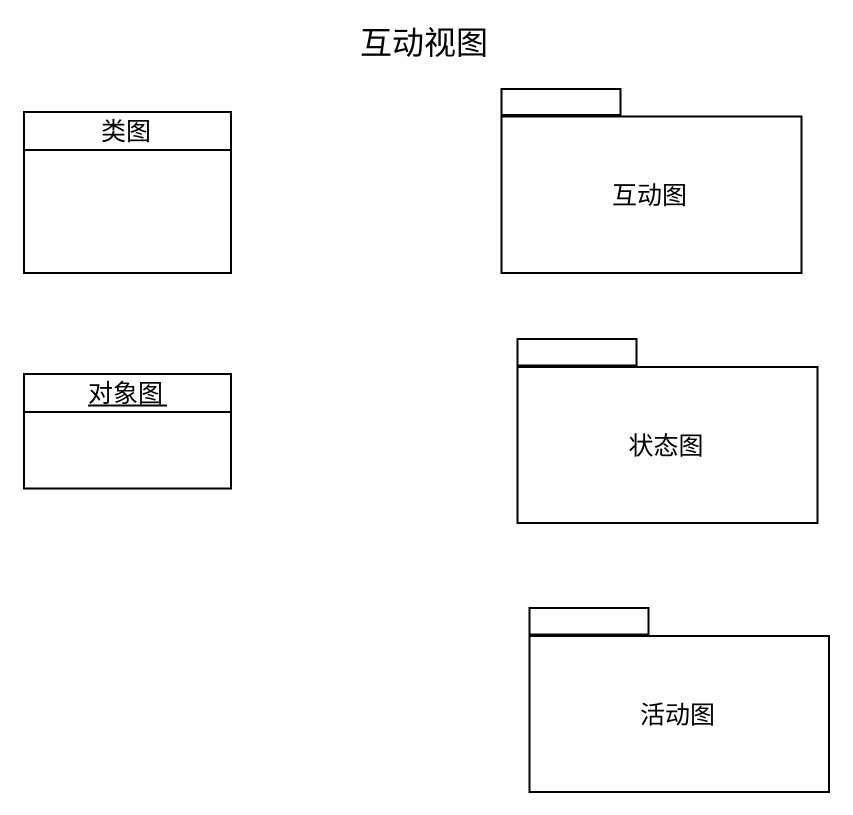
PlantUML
@startuml
title 互动视图
hide circle
hide empty members
class 类图
package 互动图 {
}
object 对象图
package 状态图 {
}
package 活动图 {
}
@enduml
